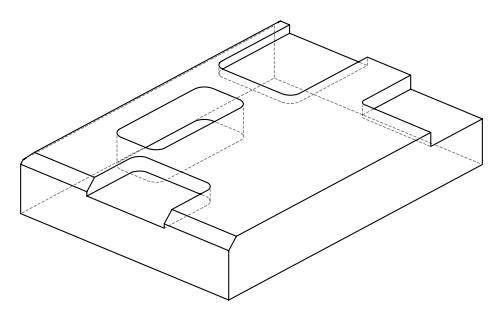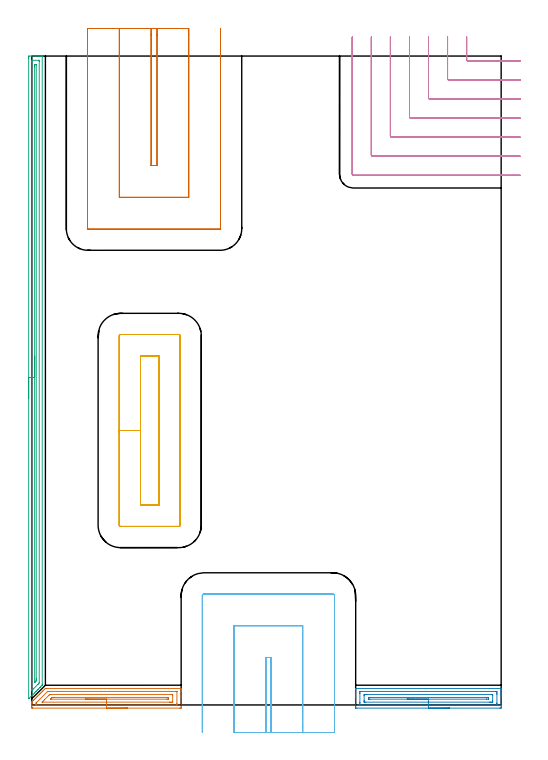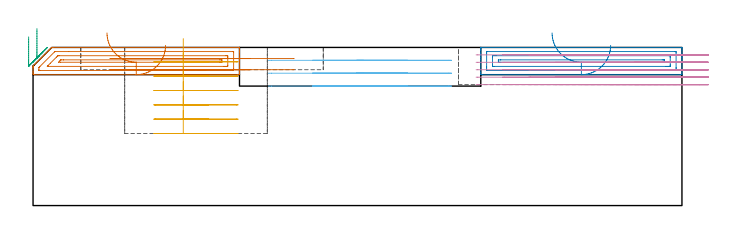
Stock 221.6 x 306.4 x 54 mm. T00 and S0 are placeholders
(PLAN: 7 operations, 2 tool changes, 31.1 min)
(1 AREA_MILL | FG_CHAMFER_SURFACE | UGT0205_001 | 2.37 min | 3291 mm3)
(2 AREA_MILL_1 | FG_CHAMFER_SURFACE_1 | UGT0205_001 | 2.38 min | 3214 mm3)
(3 AREA_MILL_2 | FG_CHAMFER_SURFACE_2 | UGT0205_001 | 7.38 min | 6132 mm3)
(4 MILL_CORNER_NOTCH_RECTANGULAR | CORNER_NOTCH_RECTANGULAR | NXT0201_011 | Follow Part, ap 3, ae 75% | 7.09 min | 60258 mm3)
(5 MILL_RECTANGULAR_POCKET | POCKET_RECTANGULAR_STRAIGHT | UGT0201_136 | Follow Part, ap 5, ae 75% | 5.64 min | 155551 mm3)
(6 MILL_SLOT | SLOT_PARTIAL_RECTANGULAR | UGT0201_136 | Follow Part, ap 5, ae 75% | 3.29 min | 66715 mm3)
(7 MILL_SLOT_1 | SLOT_PARTIAL_RECTANGULAR_1 | UGT0201_136 | Follow Part, ap 5, ae 75% | 2.91 min | 57375 mm3)
(TOOL UGT0205_001 | Chamfer Mill 20 x 3 x 45 deg. | D20 FL50 Z2)
(TOOL NXT0201_011 | ENDMILL 12mm [2P460-1200-NA 1630] | D12 FL38 Z6)
(TOOL UGT0201_136 | Carbide End Mill 20.0 | D20 FL30 Z4)
(OP 1 AREA_MILL)
G17 G21 G94 G90
T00 M6
G54
G17 G0 G90 X45.25 Y-1.5 S1061 M3
G43 Z64. H0
Z54.7
G94 G1 X45.212 Z53.828 F250.
X45.098 Z52.964
X44.909 Z52.112
X44.647 Z51.28
X44.313 Z50.474
X43.91 Z49.7
X43.442 Z48.964
X42.91 Z48.272
X42.321 Z47.629
X41.678 Z47.04
X40.986 Z46.509
X40.25 Z46.04
X39.476 Z45.637
X38.67 Z45.303
X37.838 Z45.041
X36.986 Z44.852
X36.122 Z44.738
X35.25 Z44.7
X0.43 Y-1.499 Z44.701
X0.118 Y-1.495 Z44.705
X0.001 Y-1.491 Z44.706
X0. Y-1.11 Z45.087
Y-0.873 Z45.323
Y-0.398 Z45.801
Y0.44 Z46.639
Y0.915 Z47.114
Y1.125 Z47.324
X0.007 Y1.362 Z47.56
X0.009 Y1.398 Z47.596
X0.118 Y1.519 Z47.718
X0.705 Y2.107 Z48.303
X1. Y2.4 Z48.6
X1.599 Y3.001 Z49.197
X1.897 Y3.297 Z49.497
X2.493 Y3.895 Z50.09
X2.786 Y4.186 Z50.386
X3.387 Y4.789 Z50.984
X3.676 Y5.076 Z51.276
X3.687 Y5.087 Z51.287
X4.281 Y5.683 Z51.878
X4.565 Y5.965 Z52.165
X4.613 Y6.013 Z52.213
X5.174 Y6.577 Z52.772
X5.455 Y6.855 Z53.055
X5.516 Y6.916 Z53.116
X6.256 Y7.656 Z53.854
X6.405 Y7.8 Z53.985
X6.789 Z54.
X70.382
X70.49 Y7.797 Z53.989
X70.493 Y7.755 Z53.947
X70.5 Y7.467 Z53.665
Y6.754 Z52.953
Y6.279 Z52.474
Y4.253 Z50.451
Y3.597 Z49.791
Y-0.873 Z45.324
X70.497 Y-1.436 Z44.761
X70.494 Y-1.491 Z44.705
X69.937 Y-1.5 Z44.7
X35.25
Y-0.086 Z46.114
X2.342 Y-0.085 Z46.115
X2.235 Y-0.084 Z46.116
X2.024 Y-0.08 Z46.12
X2.008 Y-0.078 Z46.122
X2.005 Y-0.074 Z46.126
X2.002 Y-0.058 Z46.142
X2. Y-0.028 Z46.172
Y0.021 Z46.221
X2.002 Y0.363 Z46.563
X2.01 Y0.915 Z47.115
X2.016 Y0.955 Z47.155
X2.045 Y0.989 Z47.189
X2.092 Y1.04 Z47.24
X2.154 Y1.104 Z47.304
X2.342 Y1.292 Z47.492
X7.329 Y6.279 Z52.479
X7.401 Y6.348 Z52.548
X7.429 Y6.372 Z52.572
X7.44 Y6.379 Z52.579
X7.467 Y6.381 Z52.581
X7.573 Y6.385 Z52.585
X12.186 Y6.386 Z52.586
X68.158 Y6.385 Z52.585
X68.264 Y6.384 Z52.584
X68.476 Y6.38 Z52.58
X68.492 Y6.378 Z52.578
X68.495 Y6.374 Z52.574
X68.498 Y6.358 Z52.558
X68.499 Y6.328 Z52.528
X68.5 Y6.279 Z52.479
Y0.572 Z46.772
X68.495 Y0.021 Z46.221
X68.491 Y-0.064 Z46.136
X68.489 Y-0.079 Z46.121
X68.441 Y-0.082 Z46.118
X68.371 Y-0.084 Z46.116
X68.264 Y-0.085 Z46.115
X68.158 Y-0.086 Z46.114
X35.25
Y1.329 Z47.529
X5.171
X5.01 Y1.33 Z47.53
X4.938 Y1.332 Z47.532
X4.849 Y1.335 Z47.535
X4.909 Y1.404 Z47.604
X4.948 Y1.447 Z47.647
X5.01 Y1.511 Z47.711
X5.159 Y1.66 Z47.86
X5.899 Y2.4 Z48.6
X7.99 Y4.491 Z50.691
X8.28 Y4.78 Z50.98
X8.379 Y4.875 Z51.075
X8.46 Y4.949 Z51.149
X8.483 Y4.965 Z51.165
X8.509 Y4.967 Z51.167
X8.568 Y4.969 Z51.169
X8.979 Y4.971 Z51.171
X65.902
X66.379 Y4.969 Z51.169
X66.447 Y4.967 Z51.167
X66.48 Y4.965 Z51.165
X66.49 Y4.854 Z51.054
X66.497 Y4.612 Z50.812
X66.499 Y4.491 Z50.691
Y1.689 Z47.889
X66.496 Y1.567 Z47.767
X66.489 Y1.335 Z47.535
X66.379 Y1.334 Z47.534
X65.967 Y1.33 Z47.53
X65.49 Y1.329 Z47.529
X65.079
X35.25
Y2.743 Z48.943
X9.417
X8.712 Y2.752 Z48.952
X9.057 Y3.105 Z49.305
X9.209 Y3.257 Z49.457
X9.457 Y3.503 Z49.703
X9.507 Y3.547 Z49.747
X9.537 Y3.55 Z49.75
X10.346 Y3.557 Z49.757
X10.386
X63.751
X64.153 Y3.556 Z49.756
X64.354 Y3.553 Z49.753
X64.453 Y3.55 Z49.75
X64.49 Y3.546 Z49.746
X64.491 Y3.508 Z49.708
X64.495 Y2.809 Z49.009
X64.49 Y2.759 Z48.959
X64.457 Y2.75 Z48.95
X64.357 Y2.747 Z48.947
X64.153 Y2.745 Z48.945
X63.746 Y2.743 Z48.943
X35.25
X34.378 Z48.981
X33.514 Z49.095
X32.662 Z49.283
X31.83 Z49.546
X31.024 Z49.88
X30.25 Z50.282
X29.514 Z50.751
X28.822 Z51.282
X28.179 Z51.872
X27.59 Z52.515
X27.058 Z53.207
X26.59 Z53.943
X26.187 Z54.717
X25.853 Z55.523
X25.591 Z56.355
X25.402 Z57.206
X25.288 Z58.071
X25.25 Z58.943
G0 Z64.
M5
M2
(OP 2 AREA_MILL_1)
G17 G21 G94 G90
T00 M6
G54
G17 G0 G90 X197.25 Y-1.5 S1061 M3
G43 Z64. H0
Z54.7
G94 G1 X197.212 Z53.829 F250.
X197.098 Z52.964
X196.909 Z52.112
X196.647 Z51.28
X196.313 Z50.474
X195.91 Z49.7
X195.442 Z48.964
X194.91 Z48.272
X194.321 Z47.629
X193.678 Z47.04
X192.986 Z46.509
X192.25 Z46.04
X191.476 Z45.637
X190.67 Z45.303
X189.838 Z45.041
X188.986 Z44.852
X188.122 Z44.738
X187.25 Z44.7
X153.46 Y-1.499 Z44.701
X152.906 Y-1.491 Z44.705
X152.903 Y-1.433 Z44.763
X152.9 Y-0.873 Z45.324
Y3.597 Z49.791
Y4.259 Z50.457
Y4.491 Z50.688
Y5.153 Z51.35
Y5.385 Z51.581
Y5.849 Z52.048
Y6.709 Z52.908
Y7.173 Z53.372
Y7.475 Z53.673
X152.901 Y7.754 Z53.945
X152.902 Y7.765 Z53.957
X152.91 Y7.797 Z53.989
X153.015 Y7.8 Z54.
X221.485
X221.59 Y7.797 Z53.989
X221.594 Y7.756 Z53.948
X221.6 Y7.474 Z53.673
Y6.872 Z53.071
Y5.849 Z52.048
Y5.385 Z51.581
Y5.153 Z51.35
Y4.491 Z50.688
Y4.259 Z50.456
Y3.597 Z49.791
X221.599 Y-0.873 Z45.324
X221.597 Y-1.433 Z44.763
X221.594 Y-1.491 Z44.705
X221.04 Y-1.5 Z44.7
X187.25
Y-0.086 Z46.114
X155.238 Y-0.085 Z46.115
X155.132 Y-0.083 Z46.117
X154.929 Y-0.079 Z46.121
X154.91 Y0.021 Z46.221
X154.903 Y0.358 Z46.558
X154.901 Y0.915 Z47.115
X154.9 Y1.255 Z47.455
Y5.385 Z51.585
Y5.725 Z51.925
X154.904 Y6.279 Z52.479
X154.908 Y6.363 Z52.563
X154.91 Y6.378 Z52.578
X154.956 Y6.381 Z52.581
X155.026 Y6.384 Z52.584
X155.133 Y6.385 Z52.585
X155.238 Y6.386 Z52.586
X219.262 Y6.385 Z52.585
X219.368 Y6.383 Z52.583
X219.571 Y6.379 Z52.579
X219.59 Y6.279 Z52.479
X219.597 Y5.942 Z52.142
X219.599 Y5.385 Z51.585
X219.6 Y5.045 Z51.245
Y0.915 Z47.115
Y0.575 Z46.775
X219.596 Y0.021 Z46.221
X219.592 Y-0.063 Z46.137
X219.59 Y-0.078 Z46.122
X219.544 Y-0.081 Z46.119
X219.474 Y-0.084 Z46.116
X219.367 Y-0.085 Z46.115
X219.262 Y-0.086 Z46.114
X187.25
Y1.328 Z47.528
X157.495 Y1.329 Z47.529
X157.017 Y1.33 Z47.53
X156.949 Y1.332 Z47.532
X156.916 Y1.335 Z47.535
X156.909 Y1.457 Z47.657
X156.902 Y1.692 Z47.892
X156.9 Y1.809 Z48.009
Y1.927 Z48.127
Y4.491 Z50.691
Y4.608 Z50.808
X156.903 Y4.726 Z50.926
X156.91 Y4.955 Z51.155
X157.017 Y4.964 Z51.164
X157.43 Y4.969 Z51.169
X157.906 Y4.971 Z51.171
X158.317 Y4.972 Z51.172
X217.005 Y4.971 Z51.171
X217.483 Y4.97 Z51.17
X217.551 Y4.968 Z51.168
X217.584 Y4.965 Z51.165
X217.591 Y4.843 Z51.043
X217.598 Y4.609 Z50.809
X217.6 Y4.491 Z50.691
Y4.374 Z50.574
Y1.809 Z48.009
Y1.692 Z47.892
X217.597 Y1.574 Z47.774
X217.59 Y1.345 Z47.545
X217.483 Y1.336 Z47.536
X217.07 Y1.331 Z47.531
X216.594 Y1.329 Z47.529
X216.183 Y1.328 Z47.528
X187.25
Y2.743 Z48.943
X159.645
X159.243 Y2.744 Z48.944
X159.042 Y2.747 Z48.947
X158.943 Y2.75 Z48.95
X158.91 Y2.757 Z48.957
X158.909 Y2.794 Z48.994
X158.905 Y3.487 Z49.687
X158.909 Y3.537 Z49.737
X159.685 Y3.556 Z49.756
X159.724 Y3.557 Z49.757
X214.855
X215.257 Y3.556 Z49.756
X215.458 Y3.553 Z49.753
X215.557 Y3.55 Z49.75
X215.59 Y3.543 Z49.743
X215.591 Y3.506 Z49.706
X215.595 Y2.813 Z49.013
X215.591 Y2.763 Z48.963
X214.815 Y2.744 Z48.944
X214.775 Y2.743 Z48.943
X187.25
X186.378 Z48.981
X185.514 Z49.095
X184.662 Z49.283
X183.83 Z49.546
X183.024 Z49.88
X182.25 Z50.282
X181.514 Z50.751
X180.822 Z51.282
X180.179 Z51.872
X179.59 Z52.515
X179.058 Z53.207
X178.59 Z53.943
X178.187 Z54.717
X177.853 Z55.523
X177.591 Z56.355
X177.402 Z57.206
X177.288 Z58.071
X177.25 Z58.943
G0 Z64.
M5
M2
(OP 3 AREA_MILL_2)
G17 G21 G94 G90
T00 M6
G54
G17 G0 G90 X-1.5 Y144.65 S1061 M3
G43 Z64. H0
Z57.6
G94 G1 Y144.688 Z56.728 F250.
Y144.802 Z55.864
Y144.991 Z55.012
Y145.253 Z54.18
Y145.587 Z53.374
Y145.99 Z52.6
Y146.458 Z51.864
Y146.99 Z51.172
Y147.579 Z50.529
Y148.222 Z49.94
Y148.914 Z49.408
Y149.65 Z48.94
Y150.424 Z48.537
Y151.23 Z48.203
Y152.062 Z47.941
Y152.913 Z47.752
Y153.778 Z47.638
Y154.65 Z47.6
Y305.417
X-1.499 Y305.77 Z47.601
X-1.494 Y306.306 Z47.603
X-1.491 Y306.392 Z47.606
X-0.963 Y306.4 Z48.134
X1.7 Z50.795
X3.112 Z52.209
X3.475 Z52.57
X4.201 Z53.301
X4.461 Z53.561
X4.863 Y306.393 Z53.955
X4.897 Y306.39 Z53.988
X4.9 Y306.217 Z54.
Y9.789
X4.902 Y9.305 Z53.98
X4.821 Y9.22 Z53.919
X4.048 Y8.448 Z53.148
X3.771 Y8.168 Z52.866
X3.075 Y7.475 Z52.175
X2.709 Y7.107 Z51.805
X2.161 Y6.561 Z51.261
X1.814 Y6.213 Z50.91
X1.246 Y5.646 Z50.346
X0.517 Y4.916 Z49.616
X-1.316 Y3.083 Z47.781
X-1.407 Y2.995 Z47.691
X-1.491 Y2.914 Z47.605
X-1.498 Y3.037 Z47.602
X-1.499 Y3.083 Z47.601
X-1.5 Y154.65 Z47.6
X-0.086 Z49.014
Y303.992
X-0.075 Y304.39 Z49.025
X0.398 Y304.399 Z49.498
X3.061 Z52.161
X3.475 Y304.39 Z52.575
X3.486 Y303.982 Z52.586
Y303.971
Y10.673
X3.475 Y10.337 Z52.575
X3.207 Y10.06 Z52.307
X2.94 Y9.789 Z52.04
X2.763 Y9.613 Z51.863
X0.812 Y7.662 Z49.912
X0.257 Y7.107 Z49.357
X0.089 Y6.942 Z49.189
X-0.075 Y6.787 Z49.025
X-0.086 Y7.107 Z49.014
Y7.117
Y154.65
X1.328 Z50.428
X1.329 Y301.299 Z50.429
X1.33 Y301.672 Z50.43
X1.333 Y302.193 Z50.433
X1.335 Y302.371 Z50.435
X1.504 Y302.391 Z50.604
X1.7 Y302.395 Z50.8
X1.905 Y302.394 Z51.005
X2.041 Y302.39 Z51.141
X2.065 Y302.381 Z51.165
X2.067 Y302.362 Z51.167
X2.069 Y302.318 Z51.169
X2.071 Y302.193 Z51.171
Y12.472
X2.07 Y12.099 Z51.17
X2.067 Y11.578 Z51.167
X2.065 Y11.395 Z51.165
X1.982 Y11.293 Z51.082
X1.7 Y11.002 Z50.8
X1.542 Y10.842 Z50.642
X1.384 Y10.684 Z50.484
X1.363 Y10.666 Z50.463
X1.346 Y10.656 Z50.446
X1.334 Y10.652 Z50.434
X1.332 Y10.665 Z50.432
X1.33 Y10.684 Z50.43
X1.329 Y10.73 Z50.429
X1.328 Y11.058 Z50.428
Y154.65
Y155.522 Z50.467
Y156.386 Z50.58
Y157.238 Z50.769
Y158.07 Z51.032
Y158.876 Z51.365
Y159.65 Z51.768
Y160.386 Z52.237
Y161.078 Z52.768
Y161.721 Z53.357
Y162.31 Z54.001
Y162.841 Z54.693
Y163.31 Z55.428
Y163.713 Z56.202
Y164.047 Z57.008
Y164.309 Z57.84
Y164.498 Z58.692
Y164.612 Z59.557
Y164.65 Z60.428
G0 Z64.
M5
M2
(OP 4 MILL_CORNER_NOTCH_RECTANGULAR)
G17 G21 G94 G90
T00 M6
G54
G17 G0 G90 X205.3 Y315.4 S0 M3
G43 Z64. H1
Z51.46
G94 G1 Y312.4 F250.
Y304.696 F500.
G3 X205.896 Y304.1 R0.6
G1 X227.6
X230.6 F250.
G0 Z64.
X196.3 Y315.4
Z51.46
G1 Y312.4
Y295.696 F500.
G3 X196.896 Y295.1 R0.6
G1 X227.6
X230.6 F250.
G0 Z64.
X187.3 Y315.4
Z51.46
G1 Y312.4
Y286.696 F500.
G3 X187.896 Y286.1 R0.6
G1 X227.6
X230.6 F250.
G0 Z64.
X178.3 Y315.4
Z51.46
G1 Y312.4
Y277.696 F500.
G3 X178.896 Y277.1 R0.6
G1 X227.6
X230.6 F250.
G0 Z64.
X169.3 Y315.4
Z51.46
G1 Y312.4
Y268.697 F500.
G3 X169.897 Y268.1 R0.6
G1 X227.6
X230.6 F250.
G0 Z64.
X160.3 Y315.4
Z51.46
G1 Y312.4
Y259.697 F500.
G3 X160.897 Y259.1 R0.6
G1 X227.6
X230.6 F250.
G0 Z64.
X151.3 Y315.4
Z51.46
G1 Y312.4
Y250.697 F500.
G3 X151.897 Y250.1 R0.6
G1 X227.6
X230.6 F250.
G0 Z64.
X205.3 Y315.4
Z48.92
G1 Y312.4
Y304.696 F500.
G3 X205.896 Y304.1 R0.6
G1 X227.6
X230.6 F250.
G0 Z64.
X196.3 Y315.4
Z48.92
G1 Y312.4
Y295.696 F500.
G3 X196.896 Y295.1 R0.6
G1 X227.6
X230.6 F250.
G0 Z64.
X187.3 Y315.4
Z48.92
G1 Y312.4
Y286.696 F500.
G3 X187.896 Y286.1 R0.6
G1 X227.6
X230.6 F250.
G0 Z64.
X178.3 Y315.4
Z48.92
G1 Y312.4
Y277.696 F500.
G3 X178.896 Y277.1 R0.6
G1 X227.6
X230.6 F250.
G0 Z64.
X169.3 Y315.4
Z48.92
G1 Y312.4
Y268.697 F500.
G3 X169.897 Y268.1 R0.6
G1 X227.6
X230.6 F250.
G0 Z64.
X160.3 Y315.4
Z48.92
G1 Y312.4
Y259.697 F500.
G3 X160.897 Y259.1 R0.6
G1 X227.6
X230.6 F250.
G0 Z64.
X151.3 Y315.4
Z48.92
G1 Y312.4
Y250.697 F500.
G3 X151.897 Y250.1 R0.6
G1 X227.6
X230.6 F250.
G0 Z64.
X205.3 Y315.4
Z46.38
G1 Y312.4
Y304.696 F500.
G3 X205.896 Y304.1 R0.6
G1 X227.6
X230.6 F250.
G0 Z64.
X196.3 Y315.4
Z46.38
G1 Y312.4
Y295.696 F500.
G3 X196.896 Y295.1 R0.6
G1 X227.6
X230.6 F250.
G0 Z64.
X187.3 Y315.4
Z46.38
G1 Y312.4
Y286.696 F500.
G3 X187.896 Y286.1 R0.6
G1 X227.6
X230.6 F250.
G0 Z64.
X178.3 Y315.4
Z46.38
G1 Y312.4
Y277.696 F500.
G3 X178.896 Y277.1 R0.6
G1 X227.6
X230.6 F250.
G0 Z64.
X169.3 Y315.4
Z46.38
G1 Y312.4
Y268.697 F500.
G3 X169.897 Y268.1 R0.6
G1 X227.6
X230.6 F250.
G0 Z64.
X160.3 Y315.4
Z46.38
G1 Y312.4
Y259.697 F500.
G3 X160.897 Y259.1 R0.6
G1 X227.6
X230.6 F250.
G0 Z64.
X151.3 Y315.4
Z46.38
G1 Y312.4
Y250.697 F500.
G3 X151.897 Y250.1 R0.6
G1 X227.6
X230.6 F250.
G0 Z64.
X205.3 Y315.4
Z43.84
G1 Y312.4
Y304.696 F500.
G3 X205.896 Y304.1 R0.6
G1 X227.6
X230.6 F250.
G0 Z64.
X196.3 Y315.4
Z43.84
G1 Y312.4
Y295.696 F500.
G3 X196.896 Y295.1 R0.6
G1 X227.6
X230.6 F250.
G0 Z64.
X187.3 Y315.4
Z43.84
G1 Y312.4
Y286.696 F500.
G3 X187.896 Y286.1 R0.6
G1 X227.6
X230.6 F250.
G0 Z64.
X178.3 Y315.4
Z43.84
G1 Y312.4
Y277.696 F500.
G3 X178.896 Y277.1 R0.6
G1 X227.6
X230.6 F250.
G0 Z64.
X169.3 Y315.4
Z43.84
G1 Y312.4
Y268.697 F500.
G3 X169.897 Y268.1 R0.6
G1 X227.6
X230.6 F250.
G0 Z64.
X160.3 Y315.4
Z43.84
G1 Y312.4
Y259.697 F500.
G3 X160.897 Y259.1 R0.6
G1 X227.6
X230.6 F250.
G0 Z64.
X151.3 Y315.4
Z43.84
G1 Y312.4
Y250.697 F500.
G3 X151.897 Y250.1 R0.6
G1 X227.6
X230.6 F250.
G0 Z64.
X205.3 Y315.4
Z41.3
G1 Y312.4
Y304.696 F500.
G3 X205.896 Y304.1 R0.6
G1 X227.6
X230.6 F250.
G0 Z64.
X196.3 Y315.4
Z41.3
G1 Y312.4
Y295.696 F500.
G3 X196.896 Y295.1 R0.6
G1 X227.6
X230.6 F250.
G0 Z64.
X187.3 Y315.4
Z41.3
G1 Y312.4
Y286.696 F500.
G3 X187.896 Y286.1 R0.6
G1 X227.6
X230.6 F250.
G0 Z64.
X178.3 Y315.4
Z41.3
G1 Y312.4
Y277.696 F500.
G3 X178.896 Y277.1 R0.6
G1 X227.6
X230.6 F250.
G0 Z64.
X169.3 Y315.4
Z41.3
G1 Y312.4
Y268.697 F500.
G3 X169.897 Y268.1 R0.6
G1 X227.6
X230.6 F250.
G0 Z64.
X160.3 Y315.4
Z41.3
G1 Y312.4
Y259.697 F500.
G3 X160.897 Y259.1 R0.6
G1 X227.6
X230.6 F250.
G0 Z64.
X151.3 Y315.4
Z41.3
G1 Y312.4
Y250.697 F500.
G3 X151.897 Y250.1 R0.6
G1 X227.6
X230.6 F250.
G0 Z64.
M5
M2
(OP 5 MILL_RECTANGULAR_POCKET)
G17 G21 G94 G90
T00 M6
G54
G17 G0 G90 X51.3 Y159.083 S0 M3
G43 Z64. H0
Z57.
G94 G1 Y129.6 Z49.1 F250.
Y94.3 F500.
X60.
Y164.9
X51.3
Y129.6
X41.3
Y84.9
G3 X41.9 Y84.3 R0.6
G1 X69.4
G3 X70. Y84.9 R0.6
G1 Y174.3
G3 X69.4 Y174.9 R0.6
G1 X41.9
G3 X41.3 Y174.3 R0.6
G1 Y129.6
Y128.6
G0 X51.3 Y159.083 Z52.1
G1 Y129.6 Z44.2 F250.
Y94.3 F500.
X60.
Y164.9
X51.3
Y129.6
X41.3
Y84.9
G3 X41.9 Y84.3 R0.6
G1 X69.4
G3 X70. Y84.9 R0.6
G1 Y174.3
G3 X69.4 Y174.9 R0.6
G1 X41.9
G3 X41.3 Y174.3 R0.6
G1 Y129.6
Y128.6
G0 X51.3 Y159.083 Z47.2
G1 Y129.6 Z39.3 F250.
Y94.3 F500.
X60.
Y164.9
X51.3
Y129.6
X41.3
Y84.9
G3 X41.9 Y84.3 R0.6
G1 X69.4
G3 X70. Y84.9 R0.6
G1 Y174.3
G3 X69.4 Y174.9 R0.6
G1 X41.9
G3 X41.3 Y174.3 R0.6
G1 Y129.6
Y128.6
G0 X51.3 Y159.083 Z42.3
G1 Y129.6 Z34.4 F250.
Y94.3 F500.
X60.
Y164.9
X51.3
Y129.6
X41.3
Y84.9
G3 X41.9 Y84.3 R0.6
G1 X69.4
G3 X70. Y84.9 R0.6
G1 Y174.3
G3 X69.4 Y174.9 R0.6
G1 X41.9
G3 X41.3 Y174.3 R0.6
G1 Y129.6
Y128.6
G0 X51.3 Y159.083 Z37.4
G1 Y129.6 Z29.5 F250.
Y94.3 F500.
X60.
Y164.9
X51.3
Y129.6
X41.3
Y84.9
G3 X41.9 Y84.3 R0.6
G1 X69.4
G3 X70. Y84.9 R0.6
G1 Y174.3
G3 X69.4 Y174.9 R0.6
G1 X41.9
G3 X41.3 Y174.3 R0.6
G1 Y129.6
Y128.6
G0 X51.3 Y159.083 Z32.5
G1 Y129.6 Z24.6 F250.
Y94.3 F500.
X60.
Y164.9
X51.3
Y129.6
X41.3
Y84.9
G3 X41.9 Y84.3 R0.6
G1 X69.4
G3 X70. Y84.9 R0.6
G1 Y174.3
G3 X69.4 Y174.9 R0.6
G1 X41.9
G3 X41.3 Y174.3 R0.6
G1 Y129.6
Y128.6
G0 Z64.
M5
M2
(OP 6 MILL_SLOT)
G17 G21 G94 G90
T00 M6
G54
G17 G0 G90 X112.9 Y-13. S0 M3
G43 Z64. H0
Z49.6
G94 G1 Y-10. F250.
Y22.4 F500.
X110.5
Y-10.
Y-13. F250.
X127.9
Y-10.
Y37.4 F500.
X95.5
Y-10.
Y-13. F250.
X142.9
Y-10.
Y51.5 F500.
G3 X142. Y52.4 R0.9
G1 X81.4
G3 X80.5 Y51.5 R0.9
G1 Y-10.
Y-13. F250.
G0 X112.9 Z45.2
G1 Y-10.
Y22.4 F500.
X110.5
Y-10.
Y-13. F250.
X127.9
Y-10.
Y37.4 F500.
X95.5
Y-10.
Y-13. F250.
X142.9
Y-10.
Y51.5 F500.
G3 X142. Y52.4 R0.9
G1 X81.4
G3 X80.5 Y51.5 R0.9
G1 Y-10.
Y-13. F250.
G0 X112.9 Z40.8
G1 Y-10.
Y22.4 F500.
X110.5
Y-10.
Y-13. F250.
X127.9
Y-10.
Y37.4 F500.
X95.5
Y-10.
Y-13. F250.
X142.9
Y-10.
Y51.5 F500.
G3 X142. Y52.4 R0.9
G1 X81.4
G3 X80.5 Y51.5 R0.9
G1 Y-10.
Y-13. F250.
G0 Z64.
M5
M2
(OP 7 MILL_SLOT_1)
G17 G21 G94 G90
T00 M6
G54
G17 G0 G90 X56.3 Y319.4 S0 M3
G43 Z64. H0
Z50.2
G94 G1 Y316.4 F250.
Y254.7 F500.
X59.1
Y316.4
Y319.4 F250.
X41.3
Y316.4
Y239.7 F500.
X74.1
Y316.4
Y319.4 F250.
X26.3
Y316.4
Y224.9 F500.
G3 X26.5 Y224.7 R0.2
G1 X88.9
G3 X89.1 Y224.9 R0.2
G1 Y316.4
Y319.4 F250.
G0 X56.3 Z46.4
G1 Y316.4
Y254.7 F500.
X59.1
Y316.4
Y319.4 F250.
X41.3
Y316.4
Y239.7 F500.
X74.1
Y316.4
Y319.4 F250.
X26.3
Y316.4
Y224.9 F500.
G3 X26.5 Y224.7 R0.2
G1 X88.9
G3 X89.1 Y224.9 R0.2
G1 Y316.4
Y319.4 F250.
G0 Z64.
M5
M2
